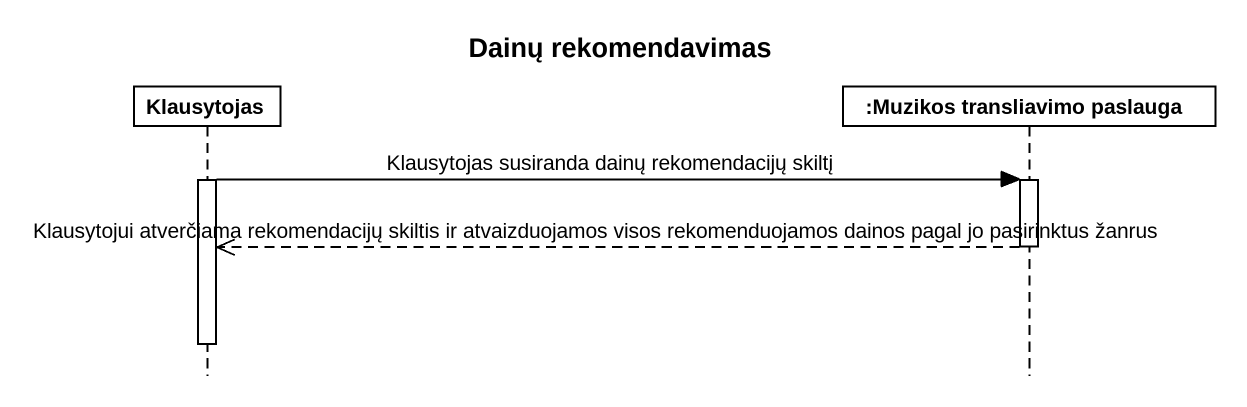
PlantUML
@startuml
title Dainų rekomendavimas
hide footbox
participant Klausytojas
participant ":Muzikos transliavimo paslauga" as Muzikos_transliavimo

activate Klausytojas
Klausytojas -> Muzikos_transliavimo : Klausytojas susiranda dainų rekomendacijų skiltį
activate Muzikos_transliavimo
Muzikos_transliavimo -->> Klausytojas : Klausytojui atverčiama rekomendacijų skiltis ir atvaizduojamos visos rekomenduojamos dainos pagal jo pasirinktus žanrus
deactivate Muzikos_transliavimo
deactivate Klausytojas
@enduml
